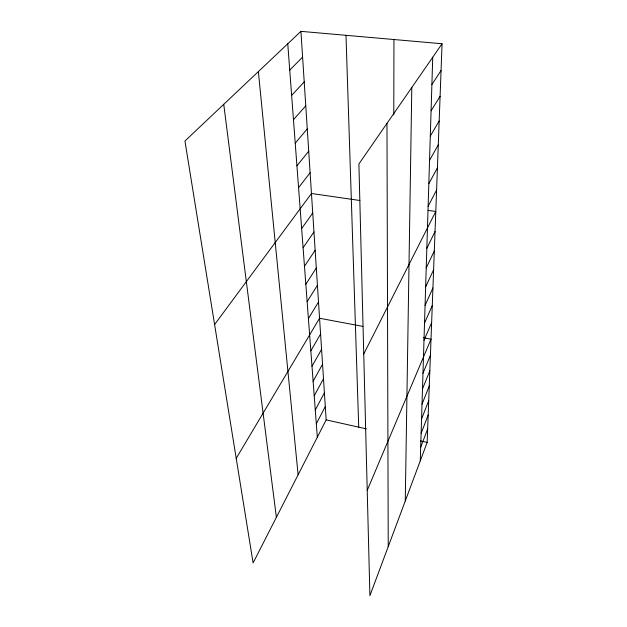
<?xml version="1.0" encoding="UTF-8"?>
<svg xmlns="http://www.w3.org/2000/svg" width="627" height="627" viewBox="0 0 627 627"><rect width="100%" height="100%" fill="white"/><g stroke="black" fill="none" stroke-linecap="round" stroke-linejoin="round"><path stroke-width="0.94" d="M393.78 114.882L393.952 39.525M405.269 501.012L411.806 87.482M420.27 460.853L432.732 57.229M442.059 43.749L358.903 163.976L369.906 595.65L427.159 442.411L442.059 43.749L300.929 31.35L184.941 141.012L253.104 562.905L326.165 419.878L300.929 31.35M420.693 447.286L427.669 428.899M421.125 433.335L428.186 415.003M421.563 418.977L428.719 400.708M422.018 404.188L429.268 385.997M422.488 388.952L429.832 370.855M422.974 373.253L430.42 355.258M367.226 490.353L431.015 339.191L423.421 337.765M423.993 340.367L431.635 322.631M424.526 323.132L432.277 305.553M425.075 305.341L432.936 287.934M425.639 286.954L433.618 269.743M426.227 267.948L434.315 250.957M426.838 248.292L435.044 231.543M363.746 354.012L435.789 211.471L428.061 210.358M316.314 423.781L325.295 406.531M428.131 206.236L436.588 190.067M315.279 410.003L324.402 392.815M428.829 183.719L437.419 167.887M314.213 395.833L323.493 378.724M313.124 381.263L322.552 364.24M429.55 160.34L438.281 144.892M311.995 366.262L321.58 349.341M310.835 350.83L320.585 334.019M430.302 136.059L439.174 121.035M236.214 458.353L319.558 318.25L362.931 326.401M308.406 318.547L318.508 302.01M431.078 110.822L440.099 96.252M307.136 301.665L317.419 285.285M305.835 284.25L316.298 268.042M431.885 84.567L441.055 70.514M304.479 266.279L315.146 250.275M303.084 247.736L313.955 231.943M301.65 228.581L312.724 213.031M214.599 324.567L311.462 193.5L359.898 200.499M298.577 187.692L310.106 172.699M296.932 165.841L308.711 151.178M295.231 143.199L307.261 128.903M293.467 119.726L305.764 105.83M291.641 95.367L304.213 81.91M289.737 70.075L302.598 57.096M326.165 419.878L366.301 428.837M420.49 440.922L427.159 442.411M223.745 104.325L276.382 517.338M258.371 71.58L298.115 474.788M287.762 43.796L317.325 437.191M345.994 35.308L358.722 427.144M386.969 123.394L388.231 546.619"/></g></svg>
